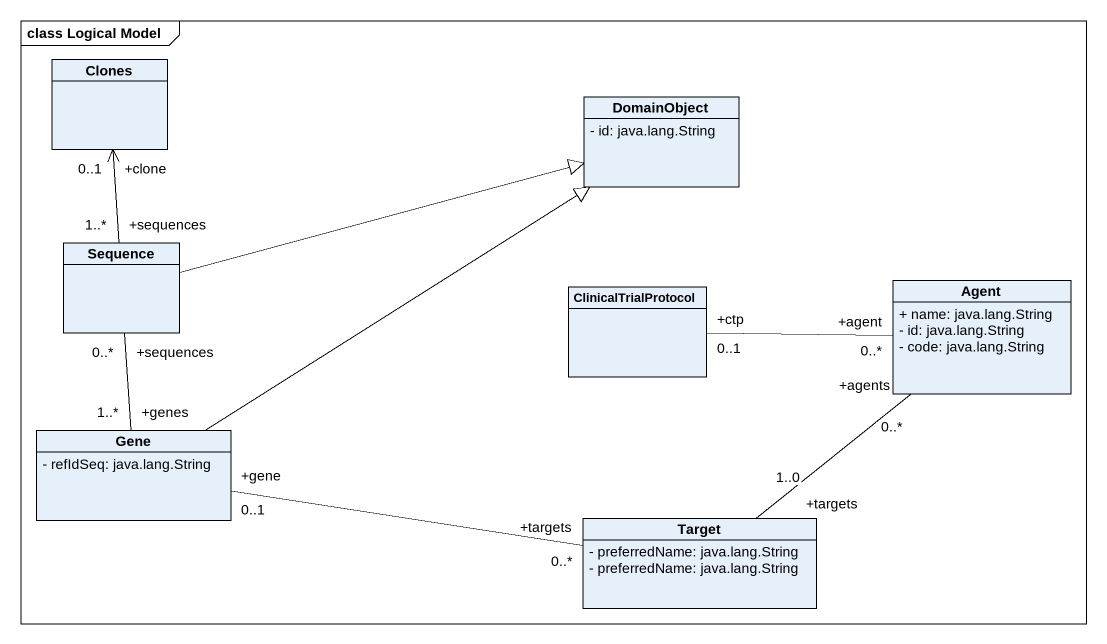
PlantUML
@startuml
mainframe class Logical Model
hide circle
hide empty members
skinparam classAttributeIconSize 0
class Clones
class DomainObject {
  - id: java.lang.String
}
class Sequence
class ClinicalTrialProtocol
class "Agent" as Agent_ {
  + name: java.lang.String
  - id: java.lang.String
  - code: java.lang.String
}
class Gene {
  - refIdSeq: java.lang.String
}
class Target {
  - preferredName: java.lang.String
  - preferredName: java.lang.String
}
Clones "+clone\n0..1" <-- "+sequences\n1..*" Sequence
Sequence -right-|> DomainObject
Sequence "+sequences\n0..*" -- "+genes\n1..*" Gene
Agent_ "+agent\n0..*" -left- "+ctp\n0..1" ClinicalTrialProtocol
Gene -up-|> DomainObject
Gene "+gene\n0..1" -right- "+targets\n0..*" Target
Target "+targets\n1..0" -up- "+agents\n0..*" Agent_
@enduml
